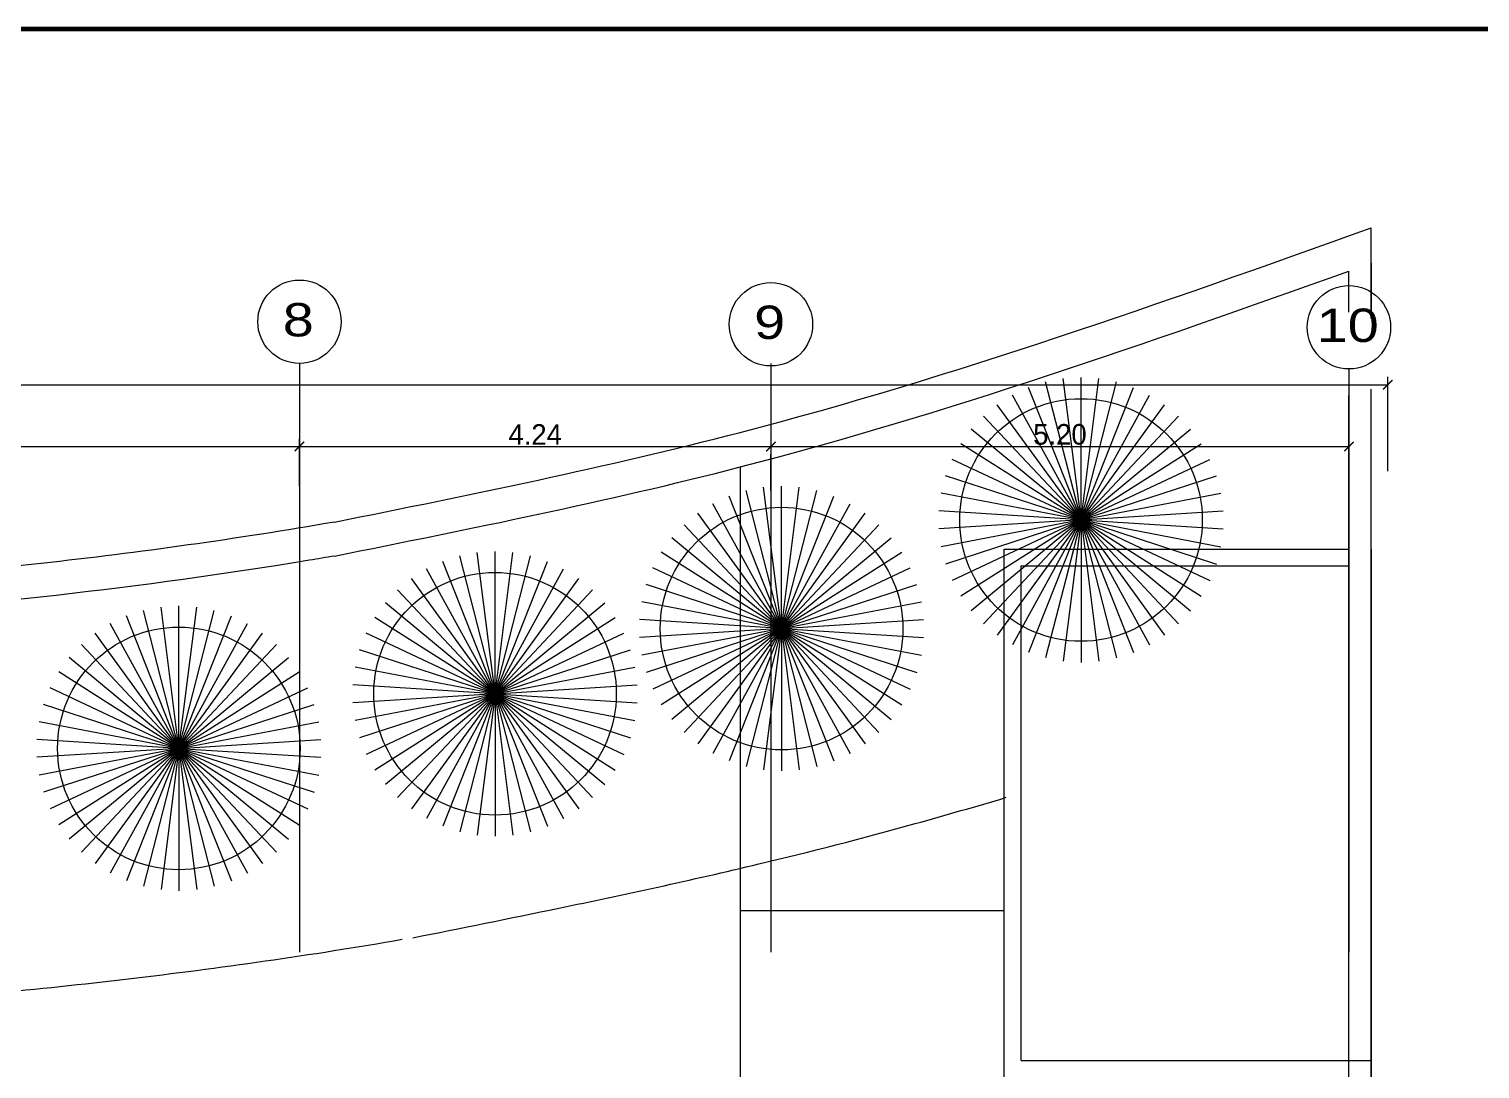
# Model space of a CAD drawing. Header units: millimetres. Extents: x 174 to 282, y -3 to 63.
# Drawn here: x 230.29 to 243.34, y 53.24 to 62.6 of the extents above; entities that cross this region are included whole.
import ezdxf
from ezdxf.enums import TextEntityAlignment as Align

# ---------------------------------------------------------------- set-up
doc = ezdxf.new("R2010")
doc.units = ezdxf.units.MM
doc.header["$LTSCALE"] = 0.005
doc.header["$MEASUREMENT"] = 0
for name, color, linetype, lineweight in [('Aux', 1, 'Continuous', 9), ('cotas', 1, 'Continuous', 15), ('EJES-REALES', 11, 'Continuous', 5), ('F', 9, 'Continuous', 100), ('murosbajos', 3, 'Continuous', 25), ('Tenue', 11, 'Continuous', 5)]:
    doc.layers.add(name, color=color, linetype=linetype, lineweight=lineweight)
doc.styles.get("Standard").update_dxf_attribs({"font": 'ERASMD.TTF', "height": 0.185})
doc.dimstyles.get("Standard").update_dxf_attribs({"dimtxt": 0.15, "dimasz": 0.085, "dimexe": 0.07, "dimexo": 0.4, "dimgap": 0.015, "dimtad": 1, "dimzin": 1, "dimdsep": 46, "dimtxsty": 'Standard', "dimblk": 'ARCHTICK', "dimcen": 0, "dimclrd": 256, "dimclre": 256, "dimclrt": 2, "dimadec": 0, "dimazin": 0, "dimtfac": 1, "dimtix": 1, "dimtmove": 0, "dimatfit": 0, "dimfxl": 1, "dimlwd": -1, "dimlwe": -1, "dimarcsym": 0})

# ---------------------------------------------------------------- blocks, each defined once
blk = doc.blocks.new('_ArchTick')
at = {"color": 0, "linetype": 'ByBlock', "const_width": 0.15}
blk.add_lwpolyline([(-0.5, -0.5), (0.5, 0.5)], dxfattribs=at)
blk = doc.blocks.new('*D137')
at = {"layer": 'cotas', "transparency": 16777216}
for p, q in [((223.841, 59.243), (223.841, 58.913)), ((232.721, 58.486), (232.721, 58.913)), ((223.841, 58.843), (232.721, 58.843))]:
    blk.add_line(p, q, dxfattribs=at)
at = {"layer": 'Defpoints', "color": 0, "transparency": 16777216}
for p in [(223.841, 58.843), (232.721, 58.843), (232.721, 58.086)]:
    blk.add_point(p, dxfattribs=at)
at = {"layer": 'cotas', "transparency": 16777216, "xscale": 0.085, "yscale": 0.085, "zscale": 0.085, "rotation": 180}
blk.add_blockref('_ArchTick', (223.841, 58.843), dxfattribs=at)
at = {"layer": 'cotas', "transparency": 16777216, "xscale": 0.085, "yscale": 0.085, "zscale": 0.085}
blk.add_blockref('_ArchTick', (232.721, 58.843), dxfattribs=at)
at = {"layer": 'cotas', "color": 2, "transparency": 16777216, "insert": (228.281, 58.951), "char_height": 0.185, "attachment_point": 5}
blk.add_mtext('8.88', dxfattribs=at)
blk = doc.blocks.new('*D138')
at = {"layer": 'cotas', "transparency": 16777216}
for p, q in [((232.721, 58.486), (232.721, 58.913)), ((232.721, 58.843), (236.961, 58.843)), ((236.961, 58.446), (236.961, 58.773))]:
    blk.add_line(p, q, dxfattribs=at)
at = {"layer": 'Defpoints', "color": 0, "transparency": 16777216}
for p in [(236.961, 58.846), (236.961, 58.843), (232.721, 58.086)]:
    blk.add_point(p, dxfattribs=at)
at = {"layer": 'cotas', "transparency": 16777216, "xscale": 0.085, "yscale": 0.085, "zscale": 0.085, "rotation": 180}
blk.add_blockref('_ArchTick', (232.721, 58.843), dxfattribs=at)
at = {"layer": 'cotas', "transparency": 16777216, "xscale": 0.085, "yscale": 0.085, "zscale": 0.085}
blk.add_blockref('_ArchTick', (236.961, 58.843), dxfattribs=at)
at = {"layer": 'cotas', "color": 2, "transparency": 16777216, "insert": (234.841, 58.951), "char_height": 0.185, "attachment_point": 5}
blk.add_mtext('4.24', dxfattribs=at)
blk = doc.blocks.new('*D139')
at = {"layer": 'cotas', "transparency": 16777216}
for p, q in [((236.961, 58.843), (242.161, 58.843)), ((236.961, 58.446), (236.961, 58.773)), ((242.161, 58.446), (242.161, 58.773))]:
    blk.add_line(p, q, dxfattribs=at)
at = {"layer": 'Defpoints', "color": 0, "transparency": 16777216}
for p in [(236.961, 58.846), (242.161, 58.846), (242.161, 58.843)]:
    blk.add_point(p, dxfattribs=at)
at = {"layer": 'cotas', "transparency": 16777216, "xscale": 0.085, "yscale": 0.085, "zscale": 0.085, "rotation": 180}
blk.add_blockref('_ArchTick', (236.961, 58.843), dxfattribs=at)
at = {"layer": 'cotas', "transparency": 16777216, "xscale": 0.085, "yscale": 0.085, "zscale": 0.085}
blk.add_blockref('_ArchTick', (242.161, 58.843), dxfattribs=at)
at = {"layer": 'cotas', "color": 2, "transparency": 16777216, "insert": (239.561, 58.951), "char_height": 0.185, "attachment_point": 5}
blk.add_mtext('5.20', dxfattribs=at)
blk = doc.blocks.new('*D161')
at = {"layer": 'cotas', "transparency": 16777216}
for p, q in [((197.919, 58.621), (197.919, 59.468)), ((197.919, 59.398), (242.511, 59.398)), ((242.511, 58.621), (242.511, 59.468))]:
    blk.add_line(p, q, dxfattribs=at)
at = {"layer": 'Defpoints', "color": 0, "transparency": 16777216}
for p in [(242.511, 59.398), (197.919, 58.221), (242.511, 58.221)]:
    blk.add_point(p, dxfattribs=at)
at = {"layer": 'cotas', "transparency": 16777216, "xscale": 0.085, "yscale": 0.085, "zscale": 0.085, "rotation": 180}
blk.add_blockref('_ArchTick', (197.919, 59.398), dxfattribs=at)
at = {"layer": 'cotas', "transparency": 16777216, "xscale": 0.085, "yscale": 0.085, "zscale": 0.085}
blk.add_blockref('_ArchTick', (242.511, 59.398), dxfattribs=at)
at = {"layer": 'cotas', "color": 2, "transparency": 16777216, "insert": (220.215, 59.506), "char_height": 0.185, "attachment_point": 5}
blk.add_mtext('44.59', dxfattribs=at)

msp = doc.modelspace()

# ---------------------------------------------------------------- linework, layer by layer
at = {"layer": 'Aux'}
for p, q in [((242.361, 60.491), (242.361, 60.808)), ((242.361, 59.994), (242.361, 60.491)), ((242.161, 60.052), (242.161, 60.421)), ((242.161, 60.052), (242.161, 60.42)), ((242.161, 52.17), (242.161, 59.302)), ((242.361, 52.17), (242.361, 59.359)), ((239.061, 53.17), (239.061, 57.92)), ((239.061, 57.92), (242.161, 57.92)), ((242.361, 57.92), (242.361, 52.17)), ((239.211, 53.32), (239.211, 57.77)), ((239.211, 57.77), (242.161, 57.77)), ((236.686, 54.67), (239.061, 54.67)), ((239.211, 53.32), (242.361, 53.32))]:
    msp.add_line(p, q, dxfattribs=at)
at = {"layer": 'Aux', "linetype": 'ByBlock'}
for p, q in [((242.361, 59.994), (242.361, 60.491)), ((242.361, 52.17), (242.361, 59.359)), ((236.686, 58.659), (236.686, 52.17))]:
    msp.add_line(p, q, dxfattribs=at)
at = {"layer": 'Aux'}
for centre in [(239.751, 58.182), (237.057, 57.205), (234.48, 56.619), (231.636, 56.128)]:
    msp.add_circle(centre, 1.091, dxfattribs=at)
msp.add_spline([(233.036, 58.163), (236.686, 58.97), (242.361, 60.808)], degree=3, dxfattribs=at)
at = {"layer": 'Aux', "linetype": 'ByBlock'}
for points, knots in [([(233.036, 57.858), (234.259, 58.103), (237.363, 58.724), (240.351, 59.776), (242.161, 60.42)], [0, 0, 0, 0, 3.736851, 9.488357, 9.488357, 9.488357, 9.488357]), ([(233.741, 54.425), (234.171, 54.511), (234.609, 54.599), (235.642, 54.813), (236.242, 54.943), (237.319, 55.2), (237.794, 55.322), (238.535, 55.528), (238.808, 55.607), (239.079, 55.688)], [0, 0, 0, 0, 1.315075, 1.315075, 3.050938, 3.050938, 4.377538, 4.377538, 5.16359, 5.16359, 5.16359, 5.16359])]:
    msp.add_open_spline(points, degree=3, knots=knots, dxfattribs=at)
at = {"layer": 'Aux'}
for points, knots in [([(233.036, 58.163), (232.161, 58.012), (231.282, 57.889), (229.155, 57.653), (227.904, 57.562), (224.691, 57.414), (222.727, 57.404), (219.067, 57.418), (217.529, 57.43), (214.687, 57.434), (213.493, 57.432), (211.199, 57.412), (210.101, 57.394), (208.093, 57.402), (207.183, 57.424), (205.362, 57.516), (204.451, 57.581), (202.567, 57.74), (201.593, 57.834), (200.282, 57.955)], [9.436028, 9.436028, 9.436028, 9.436028, 12.117915, 12.117915, 15.8931, 15.8931, 21.791388, 21.791388, 26.735018, 26.735018, 30.312089, 30.312089, 33.607777, 33.607777, 36.358026, 36.358026, 39.108276, 39.108276, 42.043518, 42.043518, 42.043518, 42.043518]), ([(233.036, 57.858), (232.961, 57.845), (229.862, 57.322), (225.187, 57.08), (218.225, 57.128), (212.952, 57.147), (206.677, 57.036), (202.754, 57.419), (200.169, 57.653)], [9.487888, 9.487888, 9.487888, 9.487888, 9.715997, 18.912676, 23.462676, 30.462676, 35.062676, 42.274411, 42.274411, 42.274411, 42.274411]), ([(233.646, 54.408), (233.235, 54.337), (232.823, 54.272), (231.59, 54.095), (230.77, 54), (228.32, 53.768), (226.699, 53.687), (223.537, 53.606), (221.993, 53.605), (219.144, 53.617), (217.837, 53.627), (215.233, 53.634), (213.94, 53.633), (212.125, 53.619), (211.605, 53.613), (210.544, 53.602), (210.004, 53.597), (208.88, 53.597), (208.294, 53.601), (207.171, 53.627), (206.641, 53.647), (205.59, 53.699), (205.067, 53.731), (203.502, 53.841), (202.463, 53.931), (200.902, 54.072), (200.389, 54.119), (199.871, 54.166)], [9.487888, 9.487888, 9.487888, 9.487888, 10.640709, 10.640709, 12.94624, 12.94624, 17.557303, 17.557303, 22.044462, 22.044462, 26.021596, 26.021596, 29.99873, 29.99873, 31.587194, 31.587194, 33.175658, 33.175658, 34.85018, 34.85018, 36.343011, 36.343011, 37.835841, 37.835841, 40.821501, 40.821501, 42.274411, 42.274411, 42.274411, 42.274411])]:
    msp.add_open_spline(points, degree=3, knots=knots, dxfattribs=at)
at = {"layer": 'EJES-REALES', "ltscale": 3}
for p, q in [((232.721, 59.59), (232.721, 54.295)), ((236.961, 59.59), (236.961, 54.295)), ((242.161, 59.54), (242.161, 54.295))]:
    msp.add_line(p, q, dxfattribs=at)
at = {"layer": 'EJES-REALES'}
for centre in [(232.721, 59.965), (236.961, 59.942), (242.161, 59.915)]:
    msp.add_circle(centre, 0.375, dxfattribs=at)
at = {"layer": 'F'}
msp.add_lwpolyline([(174.464, -3.403), (270.464, -3.403), (270.464, 62.597), (174.464, 62.597)], close=True, dxfattribs=at)
at = {"layer": 'murosbajos', "linetype": 'ByBlock'}
msp.add_line((242.361, 59.994), (242.361, 60.491), dxfattribs=at)
at = {"layer": 'Tenue'}
for p, q in [((239.751, 58.182), (239.432, 59.423)), ((239.751, 58.182), (239.59, 59.453)), ((239.751, 58.182), (239.751, 59.463)), ((239.751, 58.182), (239.911, 59.453)), ((239.751, 58.182), (240.069, 59.423)), ((239.751, 58.182), (239.134, 59.304)), ((239.751, 58.182), (239.279, 59.373)), ((239.751, 58.182), (240.222, 59.373)), ((239.751, 58.182), (240.368, 59.304)), ((239.751, 58.182), (238.998, 59.218)), ((239.751, 58.182), (240.503, 59.218)), ((239.751, 58.182), (238.764, 58.998)), ((239.751, 58.182), (238.874, 59.116)), ((239.751, 58.182), (240.627, 59.116)), ((239.751, 58.182), (240.737, 58.998)), ((239.751, 58.182), (238.669, 58.868)), ((239.751, 58.182), (240.832, 58.868)), ((239.751, 58.182), (238.592, 58.727)), ((239.751, 58.182), (240.909, 58.727)), ((237.057, 57.205), (236.896, 58.476)), ((237.057, 57.205), (237.057, 58.486)), ((237.057, 57.205), (237.217, 58.476)), ((239.751, 58.182), (238.533, 58.578)), ((239.751, 58.182), (240.969, 58.578)), ((237.057, 57.205), (236.585, 58.396)), ((237.057, 57.205), (236.738, 58.446)), ((237.057, 57.205), (237.375, 58.446)), ((237.057, 57.205), (237.528, 58.396)), ((239.751, 58.182), (238.493, 58.422)), ((239.751, 58.182), (241.009, 58.422)), ((237.057, 57.205), (236.304, 58.242)), ((237.057, 57.205), (236.44, 58.328)), ((237.057, 57.205), (237.674, 58.328)), ((237.057, 57.205), (237.809, 58.242)), ((239.751, 58.182), (238.472, 58.263)), ((239.751, 58.182), (241.029, 58.263)), ((237.057, 57.205), (236.18, 58.139)), ((237.057, 57.205), (237.933, 58.139)), ((239.751, 58.182), (238.472, 58.102)), ((239.751, 58.182), (238.493, 57.942)), ((239.751, 58.182), (238.533, 57.786)), ((239.751, 58.182), (238.592, 57.637)), ((239.751, 58.182), (238.669, 57.496)), ((239.751, 58.182), (238.764, 57.366)), ((239.751, 58.182), (238.874, 57.249)), ((239.751, 58.182), (238.998, 57.146)), ((239.751, 58.182), (239.134, 57.06)), ((239.751, 58.182), (239.279, 56.991)), ((239.751, 58.182), (239.432, 56.942)), ((239.751, 58.182), (239.59, 56.911)), ((239.751, 58.182), (241.009, 57.942)), ((239.751, 58.182), (241.029, 58.102)), ((239.751, 58.182), (240.069, 56.942)), ((239.751, 58.182), (240.222, 56.991)), ((239.751, 58.182), (240.368, 57.06)), ((239.751, 58.182), (240.503, 57.146)), ((239.751, 58.182), (240.627, 57.249)), ((239.751, 58.182), (240.737, 57.366)), ((239.751, 58.182), (240.832, 57.496)), ((239.751, 58.182), (240.909, 57.637)), ((239.751, 58.182), (240.969, 57.786)), ((239.751, 58.182), (239.751, 56.901)), ((239.751, 58.182), (239.911, 56.911)), ((237.057, 57.205), (236.07, 58.022)), ((237.057, 57.205), (238.043, 58.022)), ((234.48, 56.619), (234.162, 57.86)), ((234.48, 56.619), (234.32, 57.89)), ((234.48, 56.619), (234.48, 57.9)), ((234.48, 56.619), (234.641, 57.89)), ((234.48, 56.619), (234.799, 57.86)), ((237.057, 57.205), (235.975, 57.892)), ((237.057, 57.205), (238.138, 57.892)), ((234.48, 56.619), (233.863, 57.742)), ((234.48, 56.619), (234.009, 57.81)), ((234.48, 56.619), (234.952, 57.81)), ((234.48, 56.619), (235.097, 57.742)), ((237.057, 57.205), (235.898, 57.751)), ((237.057, 57.205), (238.215, 57.751)), ((234.48, 56.619), (233.728, 57.656)), ((234.48, 56.619), (235.233, 57.656)), ((237.057, 57.205), (235.839, 57.601)), ((237.057, 57.205), (238.275, 57.601)), ((234.48, 56.619), (233.494, 57.436)), ((234.48, 56.619), (233.604, 57.553)), ((234.48, 56.619), (235.357, 57.553)), ((234.48, 56.619), (235.467, 57.436)), ((237.057, 57.205), (235.799, 57.445)), ((237.057, 57.205), (238.315, 57.445)), ((231.636, 56.128), (231.165, 57.319)), ((231.636, 56.128), (231.318, 57.369)), ((231.636, 56.128), (231.476, 57.399)), ((231.636, 56.128), (231.636, 57.409)), ((231.636, 56.128), (231.797, 57.399)), ((231.636, 56.128), (231.955, 57.369)), ((231.636, 56.128), (232.108, 57.319)), ((234.48, 56.619), (233.399, 57.306)), ((234.48, 56.619), (235.562, 57.306)), ((231.636, 56.128), (230.883, 57.165)), ((231.636, 56.128), (231.019, 57.251)), ((231.636, 56.128), (232.253, 57.251)), ((231.636, 56.128), (232.389, 57.165)), ((234.48, 56.619), (233.322, 57.165)), ((234.48, 56.619), (235.639, 57.165)), ((237.057, 57.205), (235.778, 57.286)), ((237.057, 57.205), (235.778, 57.125)), ((237.057, 57.205), (235.799, 56.965)), ((237.057, 57.205), (235.839, 56.81)), ((237.057, 57.205), (235.898, 56.66)), ((237.057, 57.205), (235.975, 56.519)), ((237.057, 57.205), (236.07, 56.389)), ((237.057, 57.205), (236.18, 56.272)), ((237.057, 57.205), (236.304, 56.169)), ((237.057, 57.205), (236.44, 56.083)), ((237.057, 57.205), (236.585, 56.015)), ((237.057, 57.205), (236.738, 55.965)), ((237.057, 57.205), (236.896, 55.935)), ((237.057, 57.205), (238.335, 57.286)), ((237.057, 57.205), (238.315, 56.965)), ((237.057, 57.205), (238.335, 57.125)), ((237.057, 57.205), (237.375, 55.965)), ((237.057, 57.205), (237.528, 56.015)), ((237.057, 57.205), (237.674, 56.083)), ((237.057, 57.205), (237.809, 56.169)), ((237.057, 57.205), (237.933, 56.272)), ((237.057, 57.205), (238.043, 56.389)), ((237.057, 57.205), (238.138, 56.519)), ((237.057, 57.205), (238.215, 56.66)), ((237.057, 57.205), (238.275, 56.81)), ((237.057, 57.205), (237.057, 55.925)), ((237.057, 57.205), (237.217, 55.935)), ((231.636, 56.128), (230.759, 57.062)), ((231.636, 56.128), (232.513, 57.062)), ((231.636, 56.128), (230.649, 56.945)), ((231.636, 56.128), (232.623, 56.945)), ((234.48, 56.619), (233.262, 57.015)), ((234.48, 56.619), (235.698, 57.015)), ((231.636, 56.128), (230.555, 56.815)), ((231.636, 56.128), (232.717, 56.815)), ((234.48, 56.619), (233.222, 56.859)), ((234.48, 56.619), (235.738, 56.859)), ((231.636, 56.128), (230.477, 56.674)), ((231.636, 56.128), (232.795, 56.674)), ((234.48, 56.619), (233.202, 56.7)), ((234.48, 56.619), (235.759, 56.7)), ((231.636, 56.128), (230.418, 56.524)), ((231.636, 56.128), (232.854, 56.524)), ((234.48, 56.619), (233.202, 56.539)), ((234.48, 56.619), (233.222, 56.379)), ((234.48, 56.619), (233.262, 56.224)), ((234.48, 56.619), (233.322, 56.074)), ((234.48, 56.619), (233.399, 55.933)), ((234.48, 56.619), (233.494, 55.803)), ((234.48, 56.619), (233.604, 55.686)), ((234.48, 56.619), (233.728, 55.583)), ((234.48, 56.619), (233.863, 55.497)), ((234.48, 56.619), (234.009, 55.429)), ((234.48, 56.619), (234.162, 55.379)), ((234.48, 56.619), (234.32, 55.349)), ((234.48, 56.619), (235.738, 56.379)), ((234.48, 56.619), (235.759, 56.539)), ((234.48, 56.619), (234.799, 55.379)), ((234.48, 56.619), (234.952, 55.429)), ((234.48, 56.619), (235.097, 55.497)), ((234.48, 56.619), (235.233, 55.583)), ((234.48, 56.619), (235.357, 55.686)), ((234.48, 56.619), (235.467, 55.803)), ((234.48, 56.619), (235.562, 55.933)), ((234.48, 56.619), (235.639, 56.074)), ((234.48, 56.619), (235.698, 56.224)), ((234.48, 56.619), (234.48, 55.339)), ((234.48, 56.619), (234.641, 55.349)), ((231.636, 56.128), (230.378, 56.368)), ((231.636, 56.128), (232.894, 56.368)), ((231.636, 56.128), (230.358, 56.209)), ((231.636, 56.128), (230.358, 56.048)), ((231.636, 56.128), (230.378, 55.888)), ((231.636, 56.128), (230.418, 55.733)), ((231.636, 56.128), (230.477, 55.583)), ((231.636, 56.128), (230.555, 55.442)), ((231.636, 56.128), (230.649, 55.312)), ((231.636, 56.128), (230.759, 55.195)), ((231.636, 56.128), (230.883, 55.092)), ((231.636, 56.128), (231.019, 55.006)), ((231.636, 56.128), (231.165, 54.938)), ((231.636, 56.128), (231.318, 54.888)), ((231.636, 56.128), (231.476, 54.858)), ((231.636, 56.128), (232.914, 56.209)), ((231.636, 56.128), (232.894, 55.888)), ((231.636, 56.128), (232.914, 56.048)), ((231.636, 56.128), (231.955, 54.888)), ((231.636, 56.128), (232.108, 54.938)), ((231.636, 56.128), (232.253, 55.006)), ((231.636, 56.128), (232.389, 55.092)), ((231.636, 56.128), (232.513, 55.195)), ((231.636, 56.128), (232.623, 55.312)), ((231.636, 56.128), (232.717, 55.442)), ((231.636, 56.128), (232.795, 55.583)), ((231.636, 56.128), (232.854, 55.733)), ((231.636, 56.128), (231.636, 54.848)), ((231.636, 56.128), (231.797, 54.858))]:
    msp.add_line(p, q, dxfattribs=at)

# ---------------------------------------------------------------- texts
at = {"layer": 'EJES-REALES', "width": 1.25}
for s, p in [('8', (232.71, 59.833)), ('9', (236.95, 59.81)), ('10', (242.15, 59.783))]:
    msp.add_text(s, height=0.3, dxfattribs=at).set_placement(p, align=Align.CENTER)

# ---------------------------------------------------------------- dimensions: what is measured, and where the dimension line sits
at = {"layer": 'cotas'}
dim = msp.add_linear_dim(base=(242.511, 59.398), p1=(197.919, 58.221), p2=(242.511, 58.221), dimstyle='Standard', dxfattribs=at)
dim.commit()
dim.dimension.update_dxf_attribs({"geometry": '*D161', "text_midpoint": (220.215, 59.506)})
for base, p1, p2, picture, middle in [((232.721, 58.843), (223.841, 58.843), (232.721, 58.086), '*D137', (228.281, 58.951)), ((236.961, 58.843), (232.721, 58.086), (236.961, 58.846), '*D138', (234.841, 58.951)), ((242.161, 58.843), (236.961, 58.846), (242.161, 58.846), '*D139', (239.561, 58.951))]:
    dim = msp.add_linear_dim(base=base, p1=p1, p2=p2, dimstyle='Standard', override={"dimtmove": 1}, dxfattribs=at)
    dim.commit()
    dim.dimension.update_dxf_attribs({"geometry": picture, "text_midpoint": middle})

doc.saveas('drawing.dxf')
